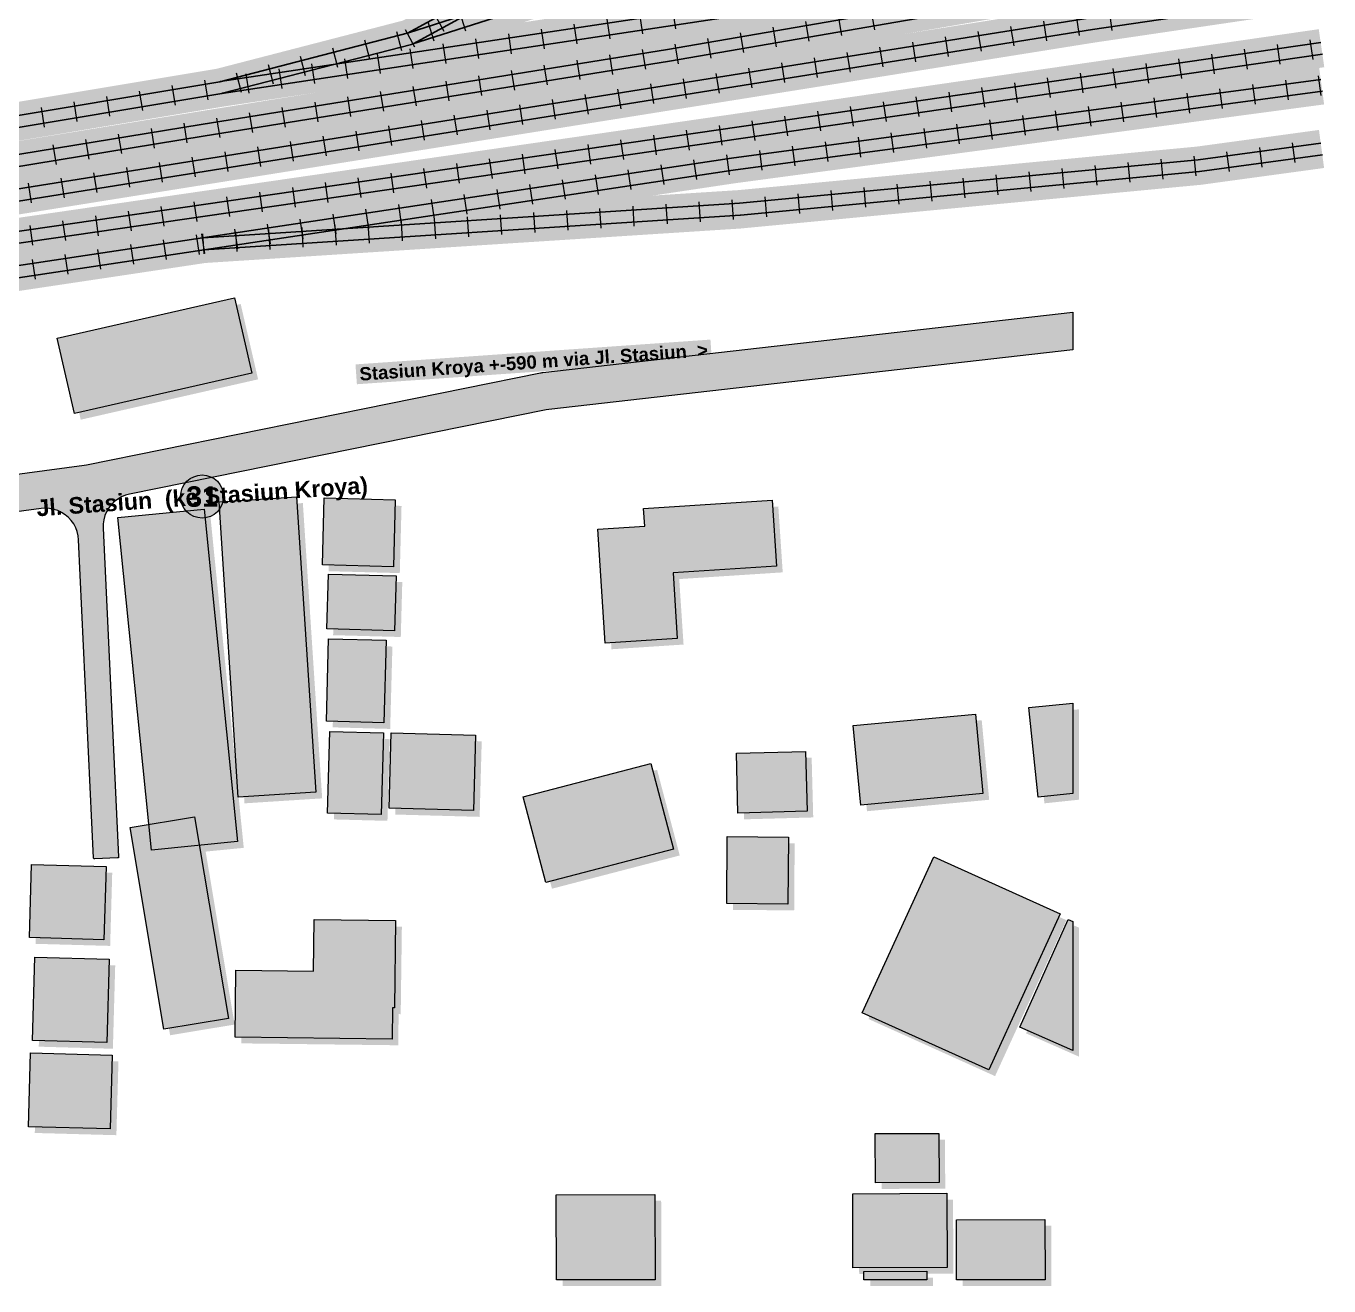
# Model space of a CAD drawing. Header units: metres. Extents: x 305909 to 307171, y 9156037 to 9156671.
# Drawn here: x 307013.8 to 307170.9, y 9156039.2 to 9156191.3 of the extents above; entities that cross this region are included whole.
import ezdxf
from ezdxf.enums import TextEntityAlignment as Align

# ---------------------------------------------------------------- set-up
doc = ezdxf.new("R2010")
doc.units = ezdxf.units.M
for name, color, linetype, lineweight, true_color in [('A-ALUR_STASIUN', 7, 'Continuous', 50, 0x148c3c), ('A-LABEL', 7, 'Continuous', 0, 0x000000), ('B-BAYANGAN', 7, 'Continuous', 0, 0x76786c), ('J-PERKERASAN_JALAN', 7, 'Continuous', 9, 0x989896), ('K-BANGUNAN_LUAR_TAPAK', 7, 'Continuous', 9, 0xdedede), ('K-REL_BALAS', 7, 'Continuous', 0, 0xb0a89c), ('K-REL_BANTALAN', 7, 'Continuous', 9, 0x5a5a5a), ('K-REL_KA', 7, 'Continuous', 25, 0x282828), ('T-LABEL_JALAN', 7, 'Continuous', 0, 0x282828), ('T-NOMOR_ELEMEN', 7, 'Continuous', 18, 0x141414)]:
    doc.layers.add(name, color=color, linetype=linetype, lineweight=lineweight, true_color=true_color)
doc.styles.add('ARIALB', font='arialbd.ttf')

msp = doc.modelspace()

# ---------------------------------------------------------------- hatches: boundary and pattern name
at = {"layer": 'A-ALUR_STASIUN', "true_color": 0x148c3c}
h = msp.add_hatch(color=116, dxfattribs=at)
h.dxf.hatch_style = 1
h.paths.add_polyline_path([(307021.17, 9156136.77), (307076.16, 9156147.91), (307076.22, 9156147.91), (307136.92, 9156154.82), (307137.08, 9156153.43), (307076.41, 9156146.53), (307021.43, 9156135.39), (307021.38, 9156135.39), (306869.96, 9156115.01), (306869.77, 9156116.39), (307021.17, 9156136.77)])
h = msp.add_hatch(color=116, dxfattribs=at)
h.dxf.hatch_style = 1
h.paths.add_polyline_path([(307137, 9156154.12), (307133.23, 9156151.88), (307132.82, 9156155.46)])
h = msp.add_hatch(color=116, dxfattribs=at)
h.dxf.hatch_style = 1
h.paths.add_polyline_path([(307107.18, 9156150.73), (307103.41, 9156148.49), (307103.01, 9156152.07)])
h = msp.add_hatch(color=116, dxfattribs=at)
h.dxf.hatch_style = 1
h.paths.add_polyline_path([(307047.96, 9156141.48), (307044.39, 9156138.92), (307043.68, 9156142.45)])
at = {"layer": 'B-BAYANGAN', "true_color": 0x76786c}
h = msp.add_hatch(color=8, dxfattribs=at)
h.dxf.hatch_style = 1
h.paths.add_polyline_path([(307039.65, 9156157.73), (307041.75, 9156148.64), (307020.36, 9156143.77), (307018.26, 9156152.86), (307039.65, 9156157.73)])
h = msp.add_hatch(color=8, dxfattribs=at)
h.dxf.hatch_style = 1
h.paths.add_polyline_path([(307047.15, 9156133.71), (307049.48, 9156098.08), (307040.11, 9156097.48), (307037.79, 9156133.1), (307047.15, 9156133.71)])
h = msp.add_hatch(color=8, dxfattribs=at)
h.dxf.hatch_style = 1
h.paths.add_polyline_path([(307059.05, 9156133.37), (307058.84, 9156125.26), (307050.25, 9156125.49), (307050.47, 9156133.6), (307059.05, 9156133.37)])
h = msp.add_hatch(color=8, dxfattribs=at)
h.dxf.hatch_style = 1
h.paths.add_polyline_path([(307104.49, 9156133.3), (307105.02, 9156125.35), (307092.54, 9156124.54), (307093.06, 9156116.64), (307084.37, 9156116.07), (307083.47, 9156129.82), (307089.14, 9156130.18), (307089, 9156132.29), (307104.49, 9156133.3)])
h = msp.add_hatch(color=8, dxfattribs=at)
h.dxf.hatch_style = 1
h.paths.add_polyline_path([(307035.99, 9156132.23), (307040.02, 9156092.11), (307029.64, 9156091.09), (307025.6, 9156131.21), (307035.99, 9156132.23)])
h = msp.add_hatch(color=8, dxfattribs=at)
h.dxf.hatch_style = 1
h.paths.add_polyline_path([(307059.14, 9156124.17), (307058.96, 9156117.55), (307050.8, 9156117.77), (307050.98, 9156124.39), (307059.14, 9156124.17)])
h = msp.add_hatch(color=8, dxfattribs=at)
h.dxf.hatch_style = 1
h.paths.add_polyline_path([(307057.95, 9156116.4), (307057.68, 9156106.46), (307050.75, 9156106.65), (307051.01, 9156116.58), (307057.95, 9156116.4)])
h = msp.add_hatch(color=8, dxfattribs=at)
h.dxf.hatch_style = 1
h.paths.add_polyline_path([(307140.75, 9156108.83), (307140.75, 9156097.92), (307136.58, 9156097.48), (307135.45, 9156108.28), (307140.75, 9156108.83)])
h = msp.add_hatch(color=8, dxfattribs=at)
h.dxf.hatch_style = 1
h.paths.add_polyline_path([(307129.02, 9156107.51), (307129.92, 9156097.91), (307115.18, 9156096.53), (307114.26, 9156106.13), (307129.02, 9156107.51)])
h = msp.add_hatch(color=8, dxfattribs=at)
h.dxf.hatch_style = 1
h.paths.add_polyline_path([(307057.62, 9156105.22), (307057.35, 9156095.37), (307050.89, 9156095.54), (307051.15, 9156105.4), (307057.62, 9156105.22)])
h = msp.add_hatch(color=8, dxfattribs=at)
h.dxf.hatch_style = 1
h.paths.add_polyline_path([(307068.72, 9156104.97), (307068.47, 9156095.85), (307058.29, 9156096.13), (307058.53, 9156105.24), (307068.72, 9156104.97)])
h = msp.add_hatch(color=8, dxfattribs=at)
h.dxf.hatch_style = 1
h.paths.add_polyline_path([(307108.51, 9156103), (307108.7, 9156095.78), (307100.37, 9156095.55), (307100.18, 9156102.78), (307108.51, 9156103)])
h = msp.add_hatch(color=8, dxfattribs=at)
h.dxf.hatch_style = 1
h.paths.add_polyline_path([(307089.87, 9156101.52), (307092.6, 9156091.19), (307077.19, 9156087.18), (307074.46, 9156097.51), (307089.87, 9156101.52)])
h = msp.add_hatch(color=8, dxfattribs=at)
h.dxf.hatch_style = 1
h.paths.add_polyline_path([(307034.85, 9156095.11), (307038.92, 9156070.79), (307031.14, 9156069.5), (307027.07, 9156093.83), (307034.85, 9156095.11)])
h = msp.add_hatch(color=8, dxfattribs=at)
h.dxf.hatch_style = 1
h.paths.add_polyline_path([(307106.46, 9156092.65), (307106.4, 9156084.56), (307099.01, 9156084.63), (307099.08, 9156092.72), (307106.46, 9156092.65)])
h = msp.add_hatch(color=8, dxfattribs=at)
h.dxf.hatch_style = 1
h.paths.add_polyline_path([(307024.16, 9156089.12), (307023.91, 9156080.28), (307014.92, 9156080.53), (307015.16, 9156089.37), (307024.16, 9156089.12)])
h = msp.add_hatch(color=8, dxfattribs=at)
h.dxf.hatch_style = 1
h.paths.add_polyline_path([(307139.24, 9156083.38), (307130.63, 9156064.57), (307115.36, 9156071.46), (307123.98, 9156090.28), (307139.24, 9156083.38)])
h = msp.add_hatch(color=8, dxfattribs=at)
h.dxf.hatch_style = 1
h.paths.add_polyline_path([(307059.09, 9156082.6), (307058.95, 9156072.04), (307058.7, 9156072.05), (307058.65, 9156068.29), (307039.72, 9156068.52), (307039.82, 9156076.6), (307049.17, 9156076.48), (307049.25, 9156082.73), (307059.09, 9156082.6)])
h = msp.add_hatch(color=8, dxfattribs=at)
h.dxf.hatch_style = 1
h.paths.add_polyline_path([(307140.75, 9156082.48), (307140.75, 9156066.92), (307134.37, 9156069.73), (307140.19, 9156082.73), (307140.75, 9156082.48)])
h = msp.add_hatch(color=8, dxfattribs=at)
h.dxf.hatch_style = 1
h.paths.add_polyline_path([(307024.52, 9156077.94), (307024.24, 9156067.87), (307015.3, 9156068.12), (307015.59, 9156078.18), (307024.52, 9156077.94)])
h = msp.add_hatch(color=8, dxfattribs=at)
h.dxf.hatch_style = 1
h.paths.add_polyline_path([(307024.91, 9156066.35), (307024.66, 9156057.44), (307014.82, 9156057.71), (307015.07, 9156066.62), (307024.91, 9156066.35)])
h = msp.add_hatch(color=8, dxfattribs=at)
h.dxf.hatch_style = 1
h.paths.add_polyline_path([(307124.59, 9156056.91), (307124.62, 9156050.99), (307116.95, 9156050.96), (307116.92, 9156056.88), (307124.59, 9156056.91)])
h = msp.add_hatch(color=8, dxfattribs=at)
h.dxf.hatch_style = 1
h.paths.add_polyline_path([(307125.56, 9156049.68), (307125.6, 9156040.74), (307114.24, 9156040.7), (307114.21, 9156049.63), (307125.56, 9156049.68)])
h = msp.add_hatch(color=8, dxfattribs=at)
h.dxf.hatch_style = 1
h.paths.add_polyline_path([(307090.36, 9156049.54), (307090.4, 9156039.25), (307078.48, 9156039.25), (307078.44, 9156049.49), (307090.36, 9156049.54)])
h = msp.add_hatch(color=8, dxfattribs=at)
h.dxf.hatch_style = 1
h.paths.add_polyline_path([(307137.4, 9156046.53), (307137.43, 9156039.25), (307126.74, 9156039.25), (307126.71, 9156046.49), (307137.4, 9156046.53)])
h = msp.add_hatch(color=8, dxfattribs=at)
h.dxf.hatch_style = 1
h.paths.add_polyline_path([(307123.14, 9156040.27), (307123.14, 9156039.25), (307115.57, 9156039.25), (307115.57, 9156040.24), (307123.14, 9156040.27)])
at = {"layer": 'J-PERKERASAN_JALAN', "true_color": 0xa8a8a6}
h = msp.add_hatch(color=253, dxfattribs=at)
h.dxf.hatch_style = 1
h.paths.add_polyline_path([(307075.81, 9156149.42), (307075.89, 9156149.43), (307076, 9156149.45), (307076.08, 9156149.46), (307140, 9156156.73), (307140, 9156152.2), (307076.82, 9156145.01), (307076.48, 9156144.96), (307026.25, 9156134.79), (307025.75, 9156134.65), (307025.27, 9156134.46), (307024.83, 9156134.2), (307024.42, 9156133.89), (307024.05, 9156133.52), (307023.73, 9156133.12), (307023.47, 9156132.67), (307023.27, 9156132.2), (307023.13, 9156131.7), (307023.05, 9156131.19), (307023.05, 9156130.68), (307024.92, 9156091.03), (307024.92, 9156090.91), (307024.79, 9156090.9), (307022.06, 9156090.77), (307021.93, 9156090.77), (307021.92, 9156090.89), (307020.11, 9156129.27), (307020.05, 9156129.77), (307019.93, 9156130.27), (307019.75, 9156130.74), (307019.51, 9156131.19), (307019.21, 9156131.61), (307018.87, 9156131.98), (307018.47, 9156132.31), (307018.04, 9156132.58), (307017.58, 9156132.8), (307017.1, 9156132.95), (307016.6, 9156133.05), (307016.09, 9156133.08), (307015.58, 9156133.04), (306875.58, 9156114.2), (306875.08, 9156114.1), (306874.59, 9156113.93), (306874.13, 9156113.71), (306873.7, 9156113.42), (306873.31, 9156113.09), (306872.97, 9156112.7), (306872.68, 9156112.28), (306872.44, 9156111.82), (306872.27, 9156111.34), (306872.16, 9156110.83), (306872.83, 9156115.25), (306872.86, 9156115.62), (306873.06, 9156123.08), (306873.08, 9156122.55), (306873.17, 9156122.02), (306873.33, 9156121.52), (306873.56, 9156121.04), (306873.85, 9156120.59), (306874.19, 9156120.18), (306874.59, 9156119.83), (306875.03, 9156119.53), (306875.5, 9156119.29), (306876.01, 9156119.12), (306876.53, 9156119.01), (306877.06, 9156118.98), (306877.59, 9156119.01), (307020.78, 9156138.28), (307021.04, 9156138.33), (307075.81, 9156149.42)])
at = {"layer": 'K-BANGUNAN_LUAR_TAPAK', "true_color": 0xececea}
h = msp.add_hatch(color=7, dxfattribs=at)
h.dxf.hatch_style = 1
h.paths.add_polyline_path([(307038.9, 9156158.48), (307041, 9156149.39), (307019.61, 9156144.52), (307017.51, 9156153.61), (307038.9, 9156158.48)])
h = msp.add_hatch(color=7, dxfattribs=at)
h.dxf.hatch_style = 1
h.paths.add_polyline_path([(307046.4, 9156134.46), (307048.73, 9156098.83), (307039.36, 9156098.23), (307037.04, 9156133.85), (307046.4, 9156134.46)])
h = msp.add_hatch(color=7, dxfattribs=at)
h.dxf.hatch_style = 1
h.paths.add_polyline_path([(307035.24, 9156132.98), (307039.27, 9156092.86), (307028.89, 9156091.84), (307024.85, 9156131.96), (307035.24, 9156132.98)])
h = msp.add_hatch(color=7, dxfattribs=at)
h.dxf.hatch_style = 1
h.paths.add_polyline_path([(307058.3, 9156134.12), (307058.09, 9156126.01), (307049.5, 9156126.24), (307049.72, 9156134.35), (307058.3, 9156134.12)])
h = msp.add_hatch(color=7, dxfattribs=at)
h.dxf.hatch_style = 1
h.paths.add_polyline_path([(307103.74, 9156134.05), (307104.27, 9156126.1), (307091.79, 9156125.29), (307092.31, 9156117.39), (307083.62, 9156116.82), (307082.72, 9156130.57), (307088.39, 9156130.93), (307088.25, 9156133.04), (307103.74, 9156134.05)])
h = msp.add_hatch(color=7, dxfattribs=at)
h.dxf.hatch_style = 1
h.paths.add_polyline_path([(307058.39, 9156124.92), (307058.21, 9156118.3), (307050.05, 9156118.52), (307050.23, 9156125.14), (307058.39, 9156124.92)])
h = msp.add_hatch(color=7, dxfattribs=at)
h.dxf.hatch_style = 1
h.paths.add_polyline_path([(307057.2, 9156117.15), (307056.93, 9156107.21), (307050, 9156107.4), (307050.26, 9156117.33), (307057.2, 9156117.15)])
h = msp.add_hatch(color=7, dxfattribs=at)
h.dxf.hatch_style = 1
h.paths.add_polyline_path([(307140, 9156109.58), (307140, 9156098.67), (307135.83, 9156098.23), (307134.7, 9156109.03), (307140, 9156109.58)])
h = msp.add_hatch(color=7, dxfattribs=at)
h.dxf.hatch_style = 1
h.paths.add_polyline_path([(307128.27, 9156108.26), (307129.17, 9156098.66), (307114.43, 9156097.28), (307113.51, 9156106.88), (307128.27, 9156108.26)])
h = msp.add_hatch(color=7, dxfattribs=at)
h.dxf.hatch_style = 1
h.paths.add_polyline_path([(307056.87, 9156105.97), (307056.6, 9156096.12), (307050.14, 9156096.29), (307050.4, 9156106.15), (307056.87, 9156105.97)])
h = msp.add_hatch(color=7, dxfattribs=at)
h.dxf.hatch_style = 1
h.paths.add_polyline_path([(307067.97, 9156105.72), (307067.72, 9156096.6), (307057.54, 9156096.88), (307057.78, 9156105.99), (307067.97, 9156105.72)])
h = msp.add_hatch(color=7, dxfattribs=at)
h.dxf.hatch_style = 1
h.paths.add_polyline_path([(307107.76, 9156103.75), (307107.95, 9156096.53), (307099.62, 9156096.3), (307099.43, 9156103.53), (307107.76, 9156103.75)])
h = msp.add_hatch(color=7, dxfattribs=at)
h.dxf.hatch_style = 1
h.paths.add_polyline_path([(307089.12, 9156102.27), (307091.85, 9156091.94), (307076.44, 9156087.93), (307073.71, 9156098.26), (307089.12, 9156102.27)])
h = msp.add_hatch(color=7, dxfattribs=at)
h.dxf.hatch_style = 1
h.paths.add_polyline_path([(307034.1, 9156095.86), (307038.17, 9156071.54), (307030.39, 9156070.25), (307026.32, 9156094.58), (307034.1, 9156095.86)])
h = msp.add_hatch(color=7, dxfattribs=at)
h.dxf.hatch_style = 1
h.paths.add_polyline_path([(307105.71, 9156093.4), (307105.65, 9156085.31), (307098.26, 9156085.38), (307098.33, 9156093.47), (307105.71, 9156093.4)])
h = msp.add_hatch(color=7, dxfattribs=at)
h.dxf.hatch_style = 1
h.paths.add_polyline_path([(307138.49, 9156084.13), (307129.88, 9156065.32), (307114.61, 9156072.21), (307123.23, 9156091.03), (307138.49, 9156084.13)])
h = msp.add_hatch(color=7, dxfattribs=at)
h.dxf.hatch_style = 1
h.paths.add_polyline_path([(307023.41, 9156089.87), (307023.16, 9156081.03), (307014.17, 9156081.28), (307014.41, 9156090.12), (307023.41, 9156089.87)])
h = msp.add_hatch(color=7, dxfattribs=at)
h.dxf.hatch_style = 1
h.paths.add_polyline_path([(307058.34, 9156083.35), (307058.2, 9156072.79), (307057.95, 9156072.8), (307057.9, 9156069.04), (307038.97, 9156069.27), (307039.07, 9156077.35), (307048.42, 9156077.23), (307048.5, 9156083.48), (307058.34, 9156083.35)])
h = msp.add_hatch(color=7, dxfattribs=at)
h.dxf.hatch_style = 1
h.paths.add_polyline_path([(307140, 9156083.23), (307140, 9156067.67), (307133.62, 9156070.48), (307139.44, 9156083.48), (307140, 9156083.23)])
h = msp.add_hatch(color=7, dxfattribs=at)
h.dxf.hatch_style = 1
h.paths.add_polyline_path([(307023.77, 9156078.69), (307023.49, 9156068.62), (307014.55, 9156068.87), (307014.84, 9156078.93), (307023.77, 9156078.69)])
h = msp.add_hatch(color=7, dxfattribs=at)
h.dxf.hatch_style = 1
h.paths.add_polyline_path([(307024.16, 9156067.1), (307023.91, 9156058.19), (307014.07, 9156058.46), (307014.32, 9156067.37), (307024.16, 9156067.1)])
h = msp.add_hatch(color=7, dxfattribs=at)
h.dxf.hatch_style = 1
h.paths.add_polyline_path([(307123.84, 9156057.66), (307123.87, 9156051.74), (307116.2, 9156051.71), (307116.17, 9156057.63), (307123.84, 9156057.66)])
h = msp.add_hatch(color=7, dxfattribs=at)
h.dxf.hatch_style = 1
h.paths.add_polyline_path([(307089.61, 9156050.29), (307089.65, 9156040), (307077.73, 9156040), (307077.69, 9156050.24), (307089.61, 9156050.29)])
h = msp.add_hatch(color=7, dxfattribs=at)
h.dxf.hatch_style = 1
h.paths.add_polyline_path([(307124.81, 9156050.43), (307124.85, 9156041.49), (307113.49, 9156041.45), (307113.46, 9156050.38), (307124.81, 9156050.43)])
h = msp.add_hatch(color=7, dxfattribs=at)
h.dxf.hatch_style = 1
h.paths.add_polyline_path([(307136.65, 9156047.28), (307136.68, 9156040), (307125.99, 9156040), (307125.96, 9156047.24), (307136.65, 9156047.28)])
h = msp.add_hatch(color=7, dxfattribs=at)
h.dxf.hatch_style = 1
h.paths.add_polyline_path([(307122.39, 9156041.02), (307122.39, 9156040), (307114.82, 9156040), (307114.82, 9156040.99), (307122.39, 9156041.02)])
at = {"layer": 'K-REL_BALAS', "true_color": 0xbeb8ae}
h = msp.add_hatch(color=9, dxfattribs=at)
h.dxf.hatch_style = 1
h.paths.add_polyline_path([(307026.49, 9156184.4), (307036.79, 9156186.12), (307059.23, 9156191.93), (307069.02, 9156197.28), (307069.1, 9156197.32), (307069.17, 9156197.35), (307069.26, 9156197.39), (307088.09, 9156205.06), (307088.15, 9156205.08), (307088.19, 9156205.1), (307088.25, 9156205.12), (307103.35, 9156210.08), (307103.43, 9156210.1), (307103.49, 9156210.12), (307103.64, 9156210.15), (307103.7, 9156210.16), (307103.77, 9156210.18), (307143.36, 9156215.4), (307143.55, 9156213.97), (307143.62, 9156213.38), (307143.78, 9156212.23), (307143.96, 9156210.8), (307104.6, 9156205.6), (307102.32, 9156204.86), (307145.04, 9156210.71), (307145.24, 9156209.28), (307145.36, 9156208.41), (307145.48, 9156207.54), (307145.67, 9156206.11), (307102.86, 9156200.25), (307089.99, 9156196.94), (307073.76, 9156191.72), (307124.77, 9156199.44), (307151.78, 9156205.59), (307169.32, 9156210.97), (307169.74, 9156209.6), (307170.26, 9156207.91), (307170.68, 9156206.54), (307170.4, 9156206.45), (307170.89, 9156205.28), (307170.26, 9156205.01), (307170.16, 9156204.97), (307170.16, 9156204.96), (307170.42, 9156203.54), (307163.78, 9156202.32), (307161.58, 9156201.58), (307169.66, 9156202.76), (307170.13, 9156199.6), (307170.13, 9156199.6), (307170.34, 9156198.17), (307136.87, 9156193.28), (307119.72, 9156190.31), (307141.88, 9156193.85), (307141.89, 9156193.85), (307141.9, 9156193.86), (307141.91, 9156193.86), (307169.66, 9156197.96), (307169.87, 9156196.54), (307170.13, 9156194.79), (307170.34, 9156193.37), (307142.6, 9156189.27), (307026.49, 9156170.71), (307026.49, 9156179.63), (307034.62, 9156180.96), (307034.62, 9156180.96), (307034.63, 9156180.96), (307034.63, 9156180.96), (307048.89, 9156183.26), (307037.64, 9156181.56), (307026.49, 9156179.7), (307026.49, 9156184.4)])
h = msp.add_hatch(color=9, dxfattribs=at)
h.dxf.hatch_style = 1
h.paths.add_polyline_path([(307026.49, 9156170.11), (307169.67, 9156190.89), (307169.87, 9156189.46), (307170.13, 9156187.72), (307170.33, 9156186.3), (307169.72, 9156186.21), (307169.88, 9156184.98), (307170.12, 9156183.23), (307170.31, 9156181.81), (307099.27, 9156172.3), (307089.35, 9156170.81), (307099.67, 9156171.47), (307154.94, 9156176.72), (307169.69, 9156178.73), (307170.12, 9156175.56), (307170.12, 9156175.56), (307170.31, 9156174.14), (307155.52, 9156172.12), (307155.49, 9156172.11), (307155.46, 9156172.11), (307155.43, 9156172.11), (307100.07, 9156166.85), (307100.05, 9156166.85), (307100.03, 9156166.85), (307100, 9156166.84), (307035.4, 9156162.68), (307026.49, 9156161.34), (307026.49, 9156170.11)])
h = msp.add_hatch(color=9, dxfattribs=at)
h.dxf.hatch_style = 1
h.paths.add_polyline_path([(306956.08, 9156172.65), (307026.49, 9156184.4), (307026.49, 9156179.7), (307004.11, 9156175.96), (307026.49, 9156179.63), (307026.49, 9156170.71), (307013.12, 9156168.57), (306996.7, 9156165.76), (307000.23, 9156166.29), (307000.23, 9156166.29), (307000.24, 9156166.3), (307000.24, 9156166.3), (307026.49, 9156170.11), (307026.49, 9156161.34), (307007.15, 9156158.44), (307007.15, 9156158.44), (307007.15, 9156158.44), (306956.08, 9156150.62), (306956.08, 9156163.61), (306960.42, 9156164.25), (306967.84, 9156165.52), (306956.08, 9156163.7), (306956.08, 9156172.65)])
at = {"layer": 'T-NOMOR_ELEMEN', "true_color": 0xffffff}
h = msp.add_hatch(color=7, dxfattribs=at)
h.dxf.hatch_style = 1
edge = h.paths.add_edge_path()
edge.add_arc((307035, 9156134.5), 2.6, 0, 360)

# ---------------------------------------------------------------- linework, layer by layer
at = {"layer": 'J-PERKERASAN_JALAN', "color": 8, "lineweight": 13, "true_color": 0x787876}
msp.add_lwpolyline([(306877.59, 9156119.01), (307020.78, 9156138.28), (307021.04, 9156138.33), (307075.81, 9156149.42), (307075.81, 9156149.42), (307075.89, 9156149.43), (307076, 9156149.45), (307076.08, 9156149.46), (307140, 9156156.73), (307140, 9156152.2), (307076.82, 9156145.01), (307076.48, 9156144.96), (307026.25, 9156134.79), (307025.75, 9156134.65), (307025.27, 9156134.46), (307024.83, 9156134.2), (307024.42, 9156133.89), (307024.05, 9156133.52), (307023.73, 9156133.12), (307023.47, 9156132.67), (307023.27, 9156132.2), (307023.13, 9156131.7), (307023.05, 9156131.19), (307023.05, 9156130.68), (307024.92, 9156091.03), (307024.92, 9156090.91), (307024.79, 9156090.9), (307022.06, 9156090.77), (307021.93, 9156090.77), (307021.92, 9156090.89), (307020.11, 9156129.27), (307020.05, 9156129.77), (307019.93, 9156130.27), (307019.75, 9156130.74), (307019.51, 9156131.19), (307019.21, 9156131.61), (307018.87, 9156131.98), (307018.47, 9156132.31), (307018.04, 9156132.58), (307017.58, 9156132.8), (307017.1, 9156132.95), (307016.6, 9156133.05), (307016.09, 9156133.08), (307015.58, 9156133.04), (306875.58, 9156114.2)], dxfattribs=at)
at = {"layer": 'K-BANGUNAN_LUAR_TAPAK', "color": 253, "lineweight": 9, "true_color": 0xb0b0ae}
for points in [[(307038.9, 9156158.48), (307041, 9156149.39), (307019.61, 9156144.52), (307017.51, 9156153.61), (307038.9, 9156158.48)], [(307046.4, 9156134.46), (307048.73, 9156098.83), (307039.36, 9156098.23), (307037.04, 9156133.85), (307046.4, 9156134.46)], [(307035.24, 9156132.98), (307039.27, 9156092.86), (307028.89, 9156091.84), (307024.85, 9156131.96), (307035.24, 9156132.98)], [(307058.3, 9156134.12), (307058.09, 9156126.01), (307049.5, 9156126.24), (307049.72, 9156134.35), (307058.3, 9156134.12)], [(307103.74, 9156134.05), (307104.27, 9156126.1), (307091.79, 9156125.29), (307092.31, 9156117.39), (307083.62, 9156116.82), (307082.72, 9156130.57), (307088.39, 9156130.93), (307088.25, 9156133.04), (307103.74, 9156134.05)], [(307058.39, 9156124.92), (307058.21, 9156118.3), (307050.05, 9156118.52), (307050.23, 9156125.14), (307058.39, 9156124.92)], [(307057.2, 9156117.15), (307056.93, 9156107.21), (307050, 9156107.4), (307050.26, 9156117.33), (307057.2, 9156117.15)], [(307140, 9156109.58), (307140, 9156098.67), (307135.83, 9156098.23), (307134.7, 9156109.03), (307140, 9156109.58)], [(307128.27, 9156108.26), (307129.17, 9156098.66), (307114.43, 9156097.28), (307113.51, 9156106.88), (307128.27, 9156108.26)], [(307056.87, 9156105.97), (307056.6, 9156096.12), (307050.14, 9156096.29), (307050.4, 9156106.15), (307056.87, 9156105.97)], [(307067.97, 9156105.72), (307067.72, 9156096.6), (307057.54, 9156096.88), (307057.78, 9156105.99), (307067.97, 9156105.72)], [(307107.76, 9156103.75), (307107.95, 9156096.53), (307099.62, 9156096.3), (307099.43, 9156103.53), (307107.76, 9156103.75)], [(307089.12, 9156102.27), (307091.85, 9156091.94), (307076.44, 9156087.93), (307073.71, 9156098.26), (307089.12, 9156102.27)], [(307034.1, 9156095.86), (307038.17, 9156071.54), (307030.39, 9156070.25), (307026.32, 9156094.58), (307034.1, 9156095.86)], [(307105.71, 9156093.4), (307105.65, 9156085.31), (307098.26, 9156085.38), (307098.33, 9156093.47), (307105.71, 9156093.4)], [(307138.49, 9156084.13), (307129.88, 9156065.32), (307114.61, 9156072.21), (307123.23, 9156091.03), (307138.49, 9156084.13)], [(307023.41, 9156089.87), (307023.16, 9156081.03), (307014.17, 9156081.28), (307014.41, 9156090.12), (307023.41, 9156089.87)], [(307058.34, 9156083.35), (307058.2, 9156072.79), (307057.95, 9156072.8), (307057.9, 9156069.04), (307038.97, 9156069.27), (307039.07, 9156077.35), (307048.42, 9156077.23), (307048.5, 9156083.48), (307058.34, 9156083.35)], [(307140, 9156083.23), (307140, 9156067.67), (307133.62, 9156070.48), (307139.44, 9156083.48), (307140, 9156083.23)], [(307023.77, 9156078.69), (307023.49, 9156068.62), (307014.55, 9156068.87), (307014.84, 9156078.93), (307023.77, 9156078.69)], [(307024.16, 9156067.1), (307023.91, 9156058.19), (307014.07, 9156058.46), (307014.32, 9156067.37), (307024.16, 9156067.1)], [(307123.84, 9156057.66), (307123.87, 9156051.74), (307116.2, 9156051.71), (307116.17, 9156057.63), (307123.84, 9156057.66)], [(307089.61, 9156050.29), (307089.65, 9156040), (307077.73, 9156040), (307077.69, 9156050.24), (307089.61, 9156050.29)], [(307124.81, 9156050.43), (307124.85, 9156041.49), (307113.49, 9156041.45), (307113.46, 9156050.38), (307124.81, 9156050.43)], [(307136.65, 9156047.28), (307136.68, 9156040), (307125.99, 9156040), (307125.96, 9156047.24), (307136.65, 9156047.28)], [(307122.39, 9156041.02), (307122.39, 9156040), (307114.82, 9156040), (307114.82, 9156040.99), (307122.39, 9156041.02)]]:
    msp.add_lwpolyline(points, close=True, dxfattribs=at)
at = {"layer": 'K-REL_BANTALAN'}
for points in [[(307064.18, 9156190.62), (307063.03, 9156192.73)], [(307066.8, 9156190.65), (307066.07, 9156192.94)], [(307087.75, 9156192.7), (307088.11, 9156190.33)], [(307091.71, 9156193.3), (307092.07, 9156190.93)], [(307116.11, 9156190.82), (307115.7, 9156193.19)], [(307144.77, 9156190.72), (307144.42, 9156193.1)], [(307062.99, 9156189.43), (307062.26, 9156191.72)], [(307079.84, 9156191.5), (307080.2, 9156189.13)], [(307083.8, 9156192.1), (307084.16, 9156189.73)], [(307104.28, 9156188.77), (307103.87, 9156191.14)], [(307108.22, 9156189.45), (307107.81, 9156191.82)], [(307112.16, 9156190.14), (307111.75, 9156192.5)], [(307132.93, 9156188.86), (307132.55, 9156191.23)], [(307136.88, 9156189.49), (307136.5, 9156191.86)], [(307140.83, 9156190.12), (307140.45, 9156192.49)], [(307055.22, 9156187.26), (307054.62, 9156189.58)], [(307059.1, 9156188.26), (307058.5, 9156190.58)], [(307060.67, 9156188.7), (307059.51, 9156190.81)], [(307067.98, 9156189.71), (307068.34, 9156187.34)], [(307071.93, 9156190.31), (307072.29, 9156187.93)], [(307075.89, 9156190.91), (307076.25, 9156188.53)], [(307096.4, 9156187.4), (307095.99, 9156189.77)], [(307100.34, 9156188.09), (307099.93, 9156190.45)], [(307125.03, 9156187.59), (307124.65, 9156189.96)], [(307128.98, 9156188.23), (307128.6, 9156190.6)], [(307168.98, 9156187.23), (307168.63, 9156189.61)], [(307051.35, 9156186.25), (307050.75, 9156188.58)], [(307056.11, 9156187.91), (307056.47, 9156185.54)], [(307060.07, 9156188.51), (307060.43, 9156186.14)], [(307064.02, 9156189.11), (307064.38, 9156186.74)], [(307088.5, 9156186.07), (307088.12, 9156188.44)], [(307092.46, 9156186.72), (307092.05, 9156189.09)], [(307113.18, 9156185.7), (307112.8, 9156188.07)], [(307117.13, 9156186.33), (307116.75, 9156188.7)], [(307121.08, 9156186.96), (307120.7, 9156189.33)], [(307157.1, 9156185.51), (307156.76, 9156187.88)], [(307161.06, 9156186.08), (307160.71, 9156188.46)], [(307165.02, 9156186.66), (307164.67, 9156189.03)], [(307043.61, 9156184.25), (307043.01, 9156186.57)], [(307047.48, 9156185.25), (307046.88, 9156187.58)], [(307048.2, 9156186.72), (307048.56, 9156184.34)], [(307052.16, 9156187.31), (307052.52, 9156184.94)], [(307076.65, 9156184.16), (307076.27, 9156186.53)], [(307080.6, 9156184.8), (307080.22, 9156187.17)], [(307084.55, 9156185.43), (307084.17, 9156187.8)], [(307105.28, 9156184.44), (307104.9, 9156186.81)], [(307109.23, 9156185.07), (307108.85, 9156187.44)], [(307149.18, 9156184.36), (307148.84, 9156186.73)], [(307153.14, 9156184.93), (307152.8, 9156187.31)], [(307035.73, 9156182.37), (307035.33, 9156184.74)], [(307039.74, 9156183.25), (307039.13, 9156185.57)], [(307040.29, 9156185.52), (307040.65, 9156183.15)], [(307044.25, 9156186.12), (307044.61, 9156183.74)], [(307068.75, 9156182.89), (307068.37, 9156185.26)], [(307072.7, 9156183.53), (307072.32, 9156185.9)], [(307093.43, 9156182.54), (307093.05, 9156184.91)], [(307097.38, 9156183.18), (307097, 9156185.55)], [(307101.33, 9156183.81), (307100.95, 9156186.18)], [(307137.31, 9156182.63), (307136.96, 9156185.01)], [(307141.27, 9156183.21), (307140.92, 9156185.58)], [(307145.22, 9156183.78), (307144.88, 9156186.16)], [(307166, 9156182.36), (307165.68, 9156184.74)], [(307169.96, 9156182.89), (307169.64, 9156185.27)], [(307027.84, 9156181.06), (307027.44, 9156183.42)], [(307031.78, 9156181.71), (307031.39, 9156184.08)], [(307056.9, 9156180.98), (307056.52, 9156183.35)], [(307060.85, 9156181.62), (307060.47, 9156183.99)], [(307064.8, 9156182.26), (307064.42, 9156184.63)], [(307085.53, 9156181.28), (307085.15, 9156183.65)], [(307089.48, 9156181.91), (307089.1, 9156184.28)], [(307125.43, 9156180.91), (307125.09, 9156183.29)], [(307129.39, 9156181.48), (307129.05, 9156183.86)], [(307133.35, 9156182.06), (307133, 9156184.43)], [(307154.1, 9156180.77), (307153.78, 9156183.15)], [(307158.07, 9156181.3), (307157.75, 9156183.68)], [(307162.03, 9156181.83), (307161.71, 9156184.21)], [(307019.95, 9156179.74), (307019.55, 9156182.11)], [(307023.89, 9156180.4), (307023.5, 9156182.76)], [(307049.01, 9156179.71), (307048.62, 9156182.08)], [(307052.95, 9156180.35), (307052.57, 9156182.72)], [(307073.68, 9156179.39), (307073.31, 9156181.76)], [(307077.63, 9156180.02), (307077.26, 9156182.39)], [(307081.58, 9156180.65), (307081.21, 9156183.02)], [(307113.56, 9156179.19), (307113.21, 9156181.56)], [(307117.52, 9156179.76), (307117.17, 9156182.14)], [(307121.47, 9156180.34), (307121.13, 9156182.71)], [(307142.21, 9156179.18), (307141.89, 9156181.56)], [(307146.17, 9156179.71), (307145.85, 9156182.09)], [(307150.14, 9156180.24), (307149.82, 9156182.62)], [(307016, 9156179.08), (307015.61, 9156181.45)], [(307037.16, 9156177.81), (307036.78, 9156180.17)], [(307041.11, 9156178.44), (307040.73, 9156180.81)], [(307045.06, 9156179.08), (307044.67, 9156181.45)], [(307065.78, 9156178.13), (307065.41, 9156180.5)], [(307069.73, 9156178.76), (307069.36, 9156181.13)], [(307105.64, 9156178.04), (307105.29, 9156180.41)], [(307109.6, 9156178.61), (307109.25, 9156180.99)], [(307130.31, 9156177.58), (307130, 9156179.96)], [(307134.28, 9156178.12), (307133.96, 9156180.49)], [(307138.24, 9156178.65), (307137.93, 9156181.02)], [(307029.27, 9156176.52), (307028.88, 9156178.89)], [(307033.21, 9156177.16), (307032.82, 9156179.53)], [(307053.93, 9156176.23), (307053.56, 9156178.6)], [(307057.88, 9156176.86), (307057.51, 9156179.23)], [(307061.83, 9156177.49), (307061.46, 9156179.86)], [(307093.76, 9156176.31), (307093.42, 9156178.69)], [(307097.72, 9156176.89), (307097.38, 9156179.26)], [(307101.68, 9156177.46), (307101.34, 9156179.84)], [(307122.39, 9156176.52), (307122.07, 9156178.9)], [(307126.35, 9156177.05), (307126.03, 9156179.43)], [(307017.42, 9156174.58), (307017.04, 9156176.94)], [(307021.37, 9156175.22), (307020.98, 9156177.59)], [(307025.32, 9156175.87), (307024.93, 9156178.24)], [(307046.03, 9156174.97), (307045.66, 9156177.34)], [(307049.98, 9156175.6), (307049.61, 9156177.97)], [(307081.89, 9156174.59), (307081.54, 9156176.97)], [(307085.85, 9156175.16), (307085.5, 9156177.54)], [(307089.81, 9156175.74), (307089.46, 9156178.11)], [(307110.49, 9156174.93), (307110.17, 9156177.31)], [(307114.46, 9156175.46), (307114.14, 9156177.84)], [(307118.42, 9156175.99), (307118.1, 9156178.37)], [(307166.83, 9156174.79), (307166.5, 9156177.17)], [(307034.19, 9156173.08), (307033.81, 9156175.45)], [(307038.14, 9156173.71), (307037.76, 9156176.08)], [(307042.09, 9156174.34), (307041.71, 9156176.71)], [(307073.97, 9156173.44), (307073.63, 9156175.82)], [(307077.93, 9156174.02), (307077.59, 9156176.39)], [(307098.62, 9156173.33), (307098.26, 9156175.71)], [(307102.56, 9156173.87), (307102.24, 9156176.25)], [(307106.53, 9156174.4), (307106.21, 9156176.78)], [(307154.88, 9156173.18), (307154.66, 9156175.57)], [(307158.9, 9156173.71), (307158.57, 9156176.09)], [(307162.86, 9156174.25), (307162.54, 9156176.63)], [(307026.29, 9156171.81), (307025.91, 9156174.18)], [(307030.24, 9156172.44), (307029.86, 9156174.81)], [(307062.1, 9156171.72), (307061.75, 9156174.09)], [(307066.05, 9156172.29), (307065.71, 9156174.67)], [(307070.01, 9156172.87), (307069.67, 9156175.24)], [(307086.75, 9156171.55), (307086.39, 9156173.92)], [(307090.71, 9156172.14), (307090.35, 9156174.52)], [(307094.66, 9156172.74), (307094.31, 9156175.11)], [(307134.97, 9156171.29), (307134.75, 9156173.68)], [(307138.96, 9156171.67), (307138.73, 9156174.06)], [(307142.94, 9156172.05), (307142.71, 9156174.43)], [(307146.92, 9156172.42), (307146.69, 9156174.81)], [(307150.9, 9156172.8), (307150.68, 9156175.19)], [(307014.44, 9156169.92), (307014.06, 9156172.29)], [(307018.39, 9156170.55), (307018.01, 9156172.92)], [(307022.34, 9156171.18), (307021.96, 9156173.55)], [(307050.22, 9156169.99), (307049.88, 9156172.37)], [(307054.18, 9156170.57), (307053.83, 9156172.94)], [(307058.14, 9156171.14), (307057.79, 9156173.52)], [(307074.89, 9156169.76), (307074.53, 9156172.13)], [(307078.84, 9156170.36), (307078.48, 9156172.73)], [(307082.8, 9156170.95), (307082.44, 9156173.33)], [(307119.05, 9156169.78), (307118.82, 9156172.17)], [(307123.03, 9156170.15), (307122.8, 9156172.54)], [(307127.01, 9156170.53), (307126.78, 9156172.92)], [(307130.99, 9156170.91), (307130.77, 9156173.3)], [(307038.34, 9156168.27), (307038, 9156170.65)], [(307042.3, 9156168.84), (307041.96, 9156171.22)], [(307046.26, 9156169.42), (307045.92, 9156171.79)], [(307066.97, 9156168.57), (307066.62, 9156170.94)], [(307070.93, 9156169.17), (307070.57, 9156171.54)], [(307103.12, 9156168.26), (307102.89, 9156170.65)], [(307107.1, 9156168.64), (307106.87, 9156171.03)], [(307111.08, 9156169.02), (307110.86, 9156171.41)], [(307115.06, 9156169.4), (307114.84, 9156171.79)], [(307030.43, 9156167.12), (307030.08, 9156169.5)], [(307034.39, 9156167.7), (307034.04, 9156170.07)], [(307055.11, 9156166.78), (307054.75, 9156169.16)], [(307059.06, 9156167.38), (307058.71, 9156169.75)], [(307063.02, 9156167.97), (307062.66, 9156170.35)], [(307079.14, 9156166.62), (307078.98, 9156169.02)], [(307083.13, 9156166.88), (307082.98, 9156169.27)], [(307087.12, 9156167.14), (307086.97, 9156169.53)], [(307091.11, 9156167.39), (307090.96, 9156169.79)], [(307095.11, 9156167.65), (307094.95, 9156170.05)], [(307099.1, 9156167.91), (307098.94, 9156170.3)], [(307018.55, 9156165.4), (307018.21, 9156167.77)], [(307022.51, 9156165.97), (307022.17, 9156168.35)], [(307026.47, 9156166.55), (307026.12, 9156168.92)], [(307047.2, 9156165.59), (307046.84, 9156167.97)], [(307051.15, 9156166.19), (307050.8, 9156168.56)], [(307055.19, 9156165.08), (307055.03, 9156167.47)], [(307059.18, 9156165.34), (307059.03, 9156167.73)], [(307063.17, 9156165.59), (307063.02, 9156167.99)], [(307067.16, 9156165.85), (307067.01, 9156168.25)], [(307071.16, 9156166.11), (307071, 9156168.5)], [(307075.15, 9156166.37), (307074.99, 9156168.76)], [(307014.59, 9156164.82), (307014.25, 9156167.2)], [(307034.67, 9156163.71), (307034.31, 9156166.08)], [(307035.33, 9156163.81), (307034.97, 9156166.18)], [(307035.23, 9156163.79), (307035.08, 9156166.19)], [(307039.29, 9156164.4), (307038.93, 9156166.77)], [(307039.22, 9156164.05), (307039.07, 9156166.45)], [(307043.24, 9156165), (307042.88, 9156167.37)], [(307043.21, 9156164.31), (307043.06, 9156166.7)], [(307047.2, 9156164.57), (307047.05, 9156166.96)], [(307051.2, 9156164.82), (307051.04, 9156167.22)], [(307022.8, 9156161.92), (307022.44, 9156164.29)], [(307026.76, 9156162.52), (307026.4, 9156164.89)], [(307030.71, 9156163.11), (307030.35, 9156165.48)], [(307014.89, 9156160.73), (307014.53, 9156163.11)], [(307018.84, 9156161.33), (307018.49, 9156163.7)]]:
    msp.add_lwpolyline(points, dxfattribs=at)
at = {"layer": 'K-REL_KA'}
for points in [[(307059.75, 9156190.39), (307069.79, 9156195.87), (307069.86, 9156195.91), (307088.7, 9156203.58), (307088.75, 9156203.6), (307103.85, 9156208.56), (307103.92, 9156208.58), (307103.98, 9156208.59), (307143.57, 9156213.82)], [(307060.44, 9156189.13), (307070.44, 9156194.59), (307089.22, 9156202.24), (307104.24, 9156207.17), (307143.76, 9156212.39)], [(306889.43, 9156159.9), (307037.12, 9156184.55), (307059.89, 9156190.45), (307089.13, 9156199.85), (307089.17, 9156199.86), (307102.23, 9156203.22), (307102.31, 9156203.24), (307145.26, 9156209.12)], [(307169.79, 9156209.44), (307152.19, 9156204.04), (307125.06, 9156197.86), (307037.16, 9156184.56)], [(306889.67, 9156158.48), (307037.39, 9156183.14), (307037.45, 9156183.15), (307060.27, 9156189.06), (307060.31, 9156189.07), (307089.55, 9156198.47), (307102.55, 9156201.82), (307145.46, 9156207.69)], [(307170.21, 9156208.07), (307152.59, 9156202.66), (307152.53, 9156202.65), (307125.36, 9156196.45), (307125.31, 9156196.44), (307037.38, 9156183.14)], [(306870.9, 9156153.56), (306991.09, 9156172.21), (307034.88, 9156179.38), (307034.88, 9156179.38), (307091.12, 9156188.44), (307136.38, 9156196.28)], [(306883.75, 9156151.31), (306960.68, 9156162.67), (307012.62, 9156171.57), (307012.63, 9156171.57), (307142.13, 9156192.27), (307142.14, 9156192.27), (307169.89, 9156196.38)], [(306871.13, 9156152.13), (306991.32, 9156170.78), (306991.32, 9156170.78), (307035.11, 9156177.96), (307091.35, 9156187.02), (307091.36, 9156187.02), (307136.63, 9156194.87)], [(306883.96, 9156149.89), (306960.9, 9156161.25), (306960.91, 9156161.25), (307012.86, 9156170.15), (307142.36, 9156190.85), (307170.11, 9156194.95)], [(306947.07, 9156156.62), (307000.47, 9156164.71), (307000.47, 9156164.71), (307169.9, 9156189.3)], [(306947.28, 9156155.2), (307000.68, 9156163.29), (307170.1, 9156187.88)], [(307035.05, 9156165.7), (307098.83, 9156175.31), (307098.84, 9156175.31), (307169.9, 9156184.82)], [(307035.26, 9156164.28), (307099.04, 9156173.88), (307170.1, 9156183.39)], [(307035.11, 9156165.71), (307099.8, 9156169.88), (307155.12, 9156175.13), (307169.9, 9156177.15)], [(307035.2, 9156164.27), (307099.9, 9156168.44), (307099.92, 9156168.44), (307155.27, 9156173.7), (307155.3, 9156173.7), (307170.1, 9156175.72)], [(307006.69, 9156161.44), (307035.05, 9156165.7)], [(307006.91, 9156160.02), (307035.26, 9156164.28)]]:
    msp.add_lwpolyline(points, dxfattribs=at)
at = {"layer": 'T-NOMOR_ELEMEN'}
msp.add_circle((307035, 9156134.5), 2.6, dxfattribs=at)

# ---------------------------------------------------------------- texts
at = {"layer": 'A-LABEL', "color": 116, "true_color": 0x147832, "insert": (307075, 9156150.5), "char_height": 1.6, "attachment_point": 5, "rotation": 4, "style": 'ARIALB', "bg_fill": 1, "box_fill_scale": 1.25, "bg_fill_color": 7, "bg_fill_true_color": 16777215, "bg_fill_transparency": 0}
msp.add_mtext('Stasiun Kroya +-590 m via Jl. Stasiun  >', dxfattribs=at)
at = {"layer": 'T-LABEL_JALAN', "style": 'ARIALB'}
msp.add_text('Jl. Stasiun  (ke Stasiun Kroya)', height=2, rotation=4, dxfattribs=at).set_placement((307035, 9156134.5), align=Align.MIDDLE_CENTER)
at = {"layer": 'T-NOMOR_ELEMEN', "style": 'ARIALB'}
msp.add_text('31', height=2.47, dxfattribs=at).set_placement((307035, 9156134.5), align=Align.MIDDLE_CENTER)

doc.saveas('drawing.dxf')
